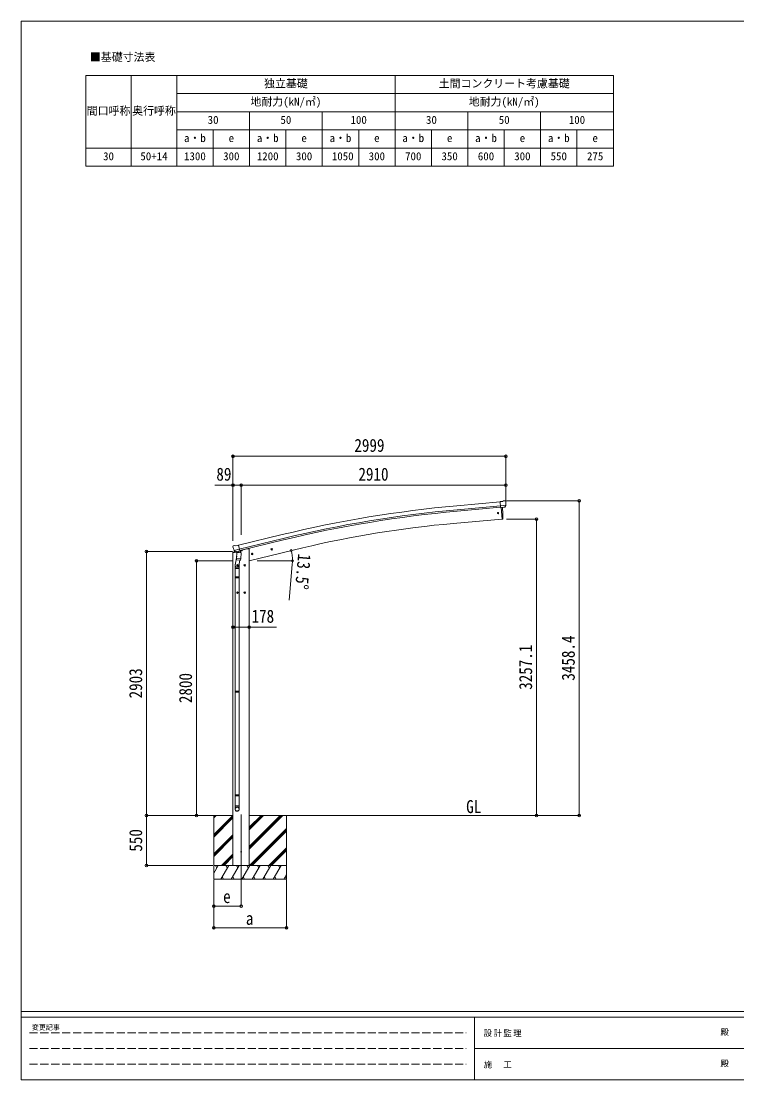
# Model space of a CAD drawing. Units: millimetres at full size, sheet at 1:30. Extents: x -8385 to 8479, y -5853 to 5787.
# Drawn here: x -8385 to -518, y -5853 to 5787 of the extents above; entities that cross this region are included whole.
import ezdxf
from ezdxf.enums import TextEntityAlignment as Align

# ---------------------------------------------------------------- set-up
doc = ezdxf.new("R2010")
doc.units = ezdxf.units.MM
doc.header["$LTSCALE"] = 30
doc.header["$PDMODE"] = 32
doc.header["$PDSIZE"] = 30
doc.linetypes.add('DASHED3', pattern=[4, 3, -1])
for name, color, linetype, lineweight in [('0-0_0', 7, 'Continuous', 9), ('0-1_本体', 4, 'Continuous', 9), ('0-2_部品', 7, 'Continuous', 9), ('0-8_PARTS2', 2, 'Continuous', 9), ('0-A_寸法', 6, 'Continuous', 9), ('0-F_PARTS1', 7, 'Continuous', 18), ('F-0_240', 7, 'Continuous', 9)]:
    doc.layers.add(name, color=color, linetype=linetype, lineweight=lineweight)
doc.styles.add('ＭＳ ゴシック', font='')
doc.styles.get('ＭＳ ゴシック').set_extended_font_data('MS Gothic')

msp = doc.modelspace()

# ---------------------------------------------------------------- linework, layer by layer
at = {"layer": '0-0_0', "color": 6}
for p, q in [((-2251.02, -2945.47), (-2251.02, 512.93)), ((-2720.03, 311.63), (-2720.03, -2945.47))]:
    msp.add_line(p, q, dxfattribs=at)
at = {"layer": '0-0_0'}
for p, q in [((-6642.26, -2945.47), (-6056.92, -2945.47)), ((-6268.17, -3156.7), (-6056.92, -2945.45)), ((-6268.17, -2945.47), (-6268.17, -3645.47)), ((-6268.17, -2972.85), (-6240.79, -2945.47)), ((-6268.17, -2958.71), (-6254.94, -2945.47)), ((-6268.17, -3170.84), (-6056.92, -2959.59)), ((-6268.17, -3184.98), (-6056.92, -2973.74)), ((-5878.92, -3316.23), (-5508.16, -2945.47)), ((-5878.92, -3287.95), (-5536.44, -2945.47)), ((-5878.92, -3302.09), (-5522.3, -2945.47)), ((-5878.92, -3104.1), (-5720.29, -2945.47)), ((-5878.92, -3089.96), (-5734.44, -2945.47)), ((-5878.92, -3075.82), (-5748.58, -2945.47)), ((-5878.92, -2945.47), (-3049.5, -2945.47)), ((-5468.17, -2945.47), (-5468.17, -3645.47)), ((-5874.32, -3495.47), (-5468.17, -3089.33)), ((-5860.17, -3495.47), (-5468.17, -3103.48)), ((-5846.03, -3495.47), (-5468.17, -3117.62)), ((-6268.17, -3368.83), (-6056.92, -3157.58)), ((-6268.17, -3382.97), (-6056.92, -3171.73)), ((-6268.17, -3397.12), (-6056.92, -3185.87)), ((-6182.68, -3495.47), (-6056.92, -3369.71)), ((-5662.18, -3495.47), (-5468.17, -3301.46)), ((-5648.04, -3495.47), (-5468.17, -3315.61)), ((-5633.9, -3495.47), (-5468.17, -3329.75)), ((-6168.54, -3495.47), (-6056.92, -3383.86)), ((-6154.4, -3495.47), (-6056.92, -3398)), ((-5468.17, -3495.47), (-6268.17, -3495.47)), ((-6268.17, -3579.3), (-6219.77, -3495.47)), ((-6234.78, -3521.45), (-6249.78, -3495.47)), ((-6190.91, -3645.47), (-6104.31, -3495.47)), ((-6119.31, -3521.45), (-6134.31, -3495.47)), ((-6075.44, -3645.47), (-5988.84, -3495.47)), ((-6003.84, -3521.45), (-6018.84, -3495.47)), ((-5959.97, -3645.47), (-5873.37, -3495.47)), ((-5888.37, -3521.45), (-5903.37, -3495.47)), ((-5844.5, -3645.47), (-5757.9, -3495.47)), ((-5772.9, -3521.45), (-5787.9, -3495.47)), ((-5729.03, -3645.47), (-5642.43, -3495.47)), ((-5672.43, -3495.47), (-5657.43, -3521.45)), ((-5613.56, -3645.47), (-5526.96, -3495.47)), ((-5541.96, -3521.45), (-5556.96, -3495.47)), ((-5498.09, -3645.47), (-5468.17, -3593.66)), ((-6268.17, -3645.47), (-5468.17, -3645.47)), ((-6175.91, -3619.49), (-6160.91, -3645.47)), ((-6060.44, -3619.49), (-6045.44, -3645.47)), ((-5944.97, -3619.49), (-5929.97, -3645.47)), ((-5829.5, -3619.49), (-5814.5, -3645.47)), ((-5714.03, -3619.49), (-5699.03, -3645.47)), ((-5598.56, -3619.49), (-5583.56, -3645.47)), ((-5483.09, -3619.49), (-5468.09, -3645.47))]:
    msp.add_line(p, q, dxfattribs=at)
at = {"layer": '0-1_本体'}
for p, q in [((-3597.93, 459.15), (-3120.6, 502.2)), ((-3594.06, 416.17), (-3116.88, 459.2)), ((-3592.55, 399.4), (-3115.37, 442.43)), ((-3108.15, 440.22), (-3096.9, 311.62)), ((-3096.9, 311.62), (-3634.85, 264.56)), ((-5997.46, 24.68), (-5514.58, 142.16)), ((-5987.42, -17.31), (-5504.34, 100)), ((-5983.45, -33.67), (-5500.36, 83.63)), ((-6056.92, -3495.47), (-6056.92, -58.92)), ((-6028.95, -42.21), (-6028.95, -42.76)), ((-5954.93, -27.96), (-5902.92, -15.47)), ((-5878.92, -15.47), (-5902.92, -15.47)), ((-5290.84, -4.29), (-5878.92, -145.47)), ((-5878.92, -15.47), (-5878.92, -3495.47))]:
    msp.add_line(p, q, dxfattribs=at)
at = {"layer": '0-1_本体', "color": 6}
msp.add_line((-5878.92, -875.65), (-6056.92, -875.65), dxfattribs=at)
at = {"layer": '0-1_本体'}
for centre, radius, start, end in [((-2421.88, -12594.87), 13106.9, 95.14794, 103.64794), ((-2421.88, -12594.87), 13063.74, 95.14794, 103.64794), ((-2421.88, -12594.87), 13046.9, 95.14794, 103.64794), ((-2656.24, -10998.1), 11305.08, 94.96591, 103.47643)]:
    msp.add_arc(centre, radius, start, end, dxfattribs=at)
at = {"layer": '0-2_部品'}
for p, q in [((-3094.22, 506.6), (-3120.78, 504.27)), ((-3115.12, 439.61), (-3120.78, 504.27)), ((-3094.22, 506.6), (-3082.5, 513.36)), ((-3067.59, 514.95), (-3081.26, 513.75)), ((-3058.46, 509.19), (-3063.94, 513.8)), ((-3057.39, 507.15), (-3057.28, 505.81)), ((-3057.92, 464.31), (-3116.83, 459.15)), ((-3105.16, 440.48), (-3115.12, 439.61)), ((-3097.1, 313.89), (-3108.15, 440.22)), ((-3071.56, 443.42), (-3079.26, 442.75)), ((-3069.17, 444.82), (-3058.23, 463.76)), ((-3096.86, 311.12), (-3097.1, 313.89)), ((-3094.25, 311.51), (-3096.86, 311.12)), ((-6058.91, 9.1), (-6058.64, 7.95)), ((-6054.69, 17.67), (-6058.55, 11.38)), ((-6051.6, 19.92), (-6038.42, 23.09)), ((-6023.86, 20.41), (-6037.12, 23.11)), ((-6023.86, 20.41), (-5997.93, 26.64)), ((-6059.49, -59.53), (-6016.46, -49.2)), ((-6059.49, -52.64), (-6059.49, -59.53)), ((-6031.03, -43.44), (-6057.19, -49.72)), ((-6044.86, -31.21), (-5987.35, -17.4)), ((-6028.01, -46.12), (-6044.38, -31.63)), ((-6016.41, -95.64), (-6032.33, -191.81)), ((-6025.3, -46.69), (-6017.78, -44.88)), ((-6024.46, -46.58), (-6022.93, -46.21)), ((-6022.93, -46.21), (-5986.23, -37.4)), ((-6021.09, -46.44), (-6021.15, -47.18)), ((-6020.39, -48.22), (-5994.58, -54.66)), ((-6013.47, -53.57), (-6018.15, -120.41)), ((-5967.78, -56.76), (-6013.47, -53.57)), ((-6011.7, -50.39), (-6011.93, -53.68)), ((-5992.18, -39.23), (-5993.2, -53.83)), ((-5986.23, -37.4), (-5984.7, -37.03)), ((-5983.14, -34.93), (-5982.2, -35)), ((-5982.2, -35), (-5968.89, -50.31)), ((-5977.9, -39.94), (-5958.77, -35.35)), ((-5972.46, -123.6), (-5967.78, -56.76)), ((-5968.89, -50.31), (-5969.33, -56.66)), ((-5954.93, -26.75), (-5954.93, -30.49)), ((-5855.36, -73.07), (-5835.92, -68.4)), ((-5850.81, -65.29), (-5852.94, -72.49)), ((-5843.51, -63.54), (-5850.81, -65.29)), ((-5843.31, -80.46), (-5847.98, -61.01)), ((-5838.34, -68.99), (-5843.51, -63.54)), ((-5840.47, -76.18), (-5838.34, -68.99)), ((-5641.43, -21.71), (-5621.98, -17.04)), ((-5636.87, -13.93), (-5639.01, -21.13)), ((-5629.58, -12.18), (-5636.87, -13.93)), ((-5629.37, -29.1), (-5634.04, -9.65)), ((-5624.41, -17.62), (-5629.58, -12.18)), ((-5626.54, -24.82), (-5624.41, -17.62)), ((-6034.48, -228.97), (-6034.48, -194.62)), ((-5988.48, -228.97), (-6034.48, -228.97)), ((-6032.48, -228.97), (-6032.48, -322.97)), ((-6019, -132.87), (-6018.13, -120.41)), ((-6018.61, -134.23), (-6018.61, -134.23)), ((-5972.46, -123.6), (-6018.15, -120.41)), ((-5997.92, -195.71), (-6017.92, -195.71)), ((-6017.16, -135.01), (-5975.46, -137.93)), ((-6007.92, -188.21), (-6014.42, -191.96)), ((-6014.42, -191.96), (-6014.42, -199.47)), ((-6014.42, -199.47), (-6007.92, -203.22)), ((-6007.92, -205.71), (-6007.92, -185.71)), ((-6001.42, -191.96), (-6007.92, -188.21)), ((-5980.89, -137.55), (-5991.62, -201.13)), ((-5990.48, -228.97), (-5990.48, -322.97)), ((-5988.48, -194.32), (-5988.48, -228.97)), ((-5972.47, -123.6), (-5973.36, -136.3)), ((-5917.92, -195.71), (-5937.92, -195.71)), ((-5927.92, -188.21), (-5934.42, -191.96)), ((-5934.42, -191.96), (-5934.42, -199.47)), ((-5934.42, -199.47), (-5927.92, -203.22)), ((-5927.92, -205.71), (-5927.92, -185.71)), ((-5921.42, -191.96), (-5927.92, -188.21)), ((-6034.48, -324.97), (-6033.48, -322.97)), ((-5988.48, -324.97), (-6034.48, -324.97)), ((-5988.48, -332.97), (-6034.48, -332.97)), ((-5989.48, -322.97), (-6033.48, -322.97)), ((-5989.48, -334.97), (-6033.48, -334.97)), ((-6032.48, -334.97), (-6032.48, -1579.16)), ((-5990.48, -334.97), (-5990.48, -1579.16)), ((-5988.48, -324.97), (-5989.48, -322.97)), ((-5988.48, -332.97), (-5989.48, -334.97)), ((-5988.48, -324.97), (-5988.48, -332.97)), ((-5997.92, -495.71), (-6017.92, -495.71)), ((-6007.92, -488.21), (-6014.42, -491.96)), ((-6014.42, -491.96), (-6014.42, -499.47)), ((-6014.42, -499.47), (-6007.92, -503.22)), ((-6007.92, -505.71), (-6007.92, -485.71)), ((-6001.42, -491.96), (-6007.92, -488.21)), ((-5917.92, -495.71), (-5937.92, -495.71)), ((-5927.92, -488.21), (-5934.42, -491.96)), ((-5934.42, -491.96), (-5934.42, -499.47)), ((-5934.42, -499.47), (-5927.92, -503.22)), ((-5927.92, -505.71), (-5927.92, -485.71)), ((-5921.42, -491.96), (-5927.92, -488.21)), ((-6034.48, -1581.16), (-6033.48, -1579.16)), ((-5988.48, -1581.16), (-6034.48, -1581.16)), ((-5988.48, -1589.16), (-6034.48, -1589.16)), ((-5989.48, -1579.16), (-6033.48, -1579.16)), ((-5989.48, -1591.16), (-6033.48, -1591.16)), ((-6032.48, -1591.16), (-6032.48, -2719.35)), ((-5990.48, -1591.16), (-5990.48, -2719.35)), ((-5988.48, -1581.16), (-5989.48, -1579.16)), ((-5988.48, -1589.16), (-5989.48, -1591.16)), ((-5988.48, -1581.16), (-5988.48, -1589.16)), ((-6034.48, -2721.35), (-6033.48, -2719.35)), ((-5988.48, -2721.35), (-6034.48, -2721.35)), ((-5988.48, -2729.35), (-6034.48, -2729.35)), ((-5989.48, -2719.35), (-6033.48, -2719.35)), ((-5989.48, -2731.35), (-6033.48, -2731.35)), ((-6032.48, -2731.35), (-6032.48, -2841.35)), ((-5990.48, -2731.35), (-5990.48, -2841.35)), ((-5988.48, -2721.35), (-5989.48, -2719.35)), ((-5988.48, -2729.35), (-5989.48, -2731.35)), ((-5988.48, -2721.35), (-5988.48, -2729.35)), ((-6034.48, -2875.49), (-6034.48, -2841.35)), ((-5988.48, -2841.35), (-6034.48, -2841.35)), ((-5988.48, -2875.49), (-5988.48, -2841.35))]:
    msp.add_line(p, q, dxfattribs=at)
for points in [[(-3105.16, 440.48), (-3104.89, 440.41), (-3079.52, 442.63), (-3079.26, 442.75)], [(-3091.7, 314.35), (-3090.86, 339.97), (-3090.67, 366.47), (-3091.14, 392.96), (-3092.28, 419.43), (-3093.78, 441.38)], [(-3057.84, 464.94), (-3058.13, 463.95), (-3058.23, 463.76)], [(-5992.5, -38.81), (-5982.77, -36.48), (-5997.93, 26.64)], [(-6045.13, -30.63), (-6044.54, -31.48), (-6044.38, -31.63)], [(-5992.5, -38.81), (-5992.73, -38.96), (-6017.5, -44.91), (-6017.78, -44.88)], [(-5852.94, -72.49), (-5847.77, -77.93), (-5840.47, -76.18)], [(-5639.01, -21.13), (-5633.84, -26.57), (-5626.54, -24.82)], [(-6007.92, -203.22), (-6001.42, -199.47), (-6001.42, -191.96)], [(-5927.92, -203.22), (-5921.42, -199.47), (-5921.42, -191.96)], [(-6034.48, -324.97), (-6034.48, -332.97), (-6033.48, -334.97)], [(-6007.92, -503.22), (-6001.42, -499.47), (-6001.42, -491.96)], [(-5927.92, -503.22), (-5921.42, -499.47), (-5921.42, -491.96)], [(-6034.48, -1581.16), (-6034.48, -1589.16), (-6033.48, -1591.16)], [(-6034.48, -2721.35), (-6034.48, -2729.35), (-6033.48, -2731.35)]]:
    msp.add_lwpolyline(points, dxfattribs=at)
for centre, radius in [((-3142.93, 378.76), 6.5), ((-5845.64, -70.74), 8.5), ((-5845.64, -70.74), 7.7), ((-5845.64, -70.74), 6.5), ((-5631.71, -19.38), 8.5), ((-5631.71, -19.38), 7.7), ((-5631.71, -19.38), 6.5), ((-6007.92, -195.71), 8.5), ((-6007.92, -195.71), 7.7), ((-6007.92, -195.71), 6.5), ((-5927.92, -195.71), 8.5), ((-5927.92, -195.71), 7.7), ((-5927.92, -195.71), 6.5), ((-6007.92, -495.71), 8.5), ((-6007.92, -495.71), 7.7), ((-6007.92, -495.71), 6.5), ((-5927.92, -495.71), 8.5), ((-5927.92, -495.71), 7.7), ((-5927.92, -495.71), 6.5)]:
    msp.add_circle(centre, radius, dxfattribs=at)
at = {"layer": '0-2_部品', "color": 4}
msp.add_circle((-5967.92, -3345.47), 4.5, dxfattribs=at)
at = {"layer": '0-2_部品'}
for centre, radius, start, end in [((-3081, 510.76), 3, 95, 120), ((-3067.16, 509.97), 5, 50.00648, 94.99352), ((-3258.9, 488.17), 202.4, 353.4085, 5), ((-3094.69, 314.48), 3, 278.50322, 357.46219), ((-5861.83, 55.2), 202.4, 193.5, 205.09125), ((-6050.43, 15.06), 5, 103.5, 148.5), ((-6037.72, 20.17), 3, 78.5, 103.5), ((-6056.49, -52.64), 3, 103.5, 180), ((-6024.58, -46.09), 0.5, 248.23754, 283.5), ((-6021.59, -46.41), 0.5, 356, 103.5), ((-6020.15, -47.25), 1, 176, 256), ((-5994.22, -53.69), 1.03, 250.03897, 351.96569), ((-5991.58, -39.31), 0.604, 100.59842, 172.20595), ((-5984.82, -36.55), 0.5, 283.5, 318.76246), ((-5959.93, -30.49), 5, 283.5, 0), ((-6004.48, -194.62), 30, 177.45142, 180), ((-6017.06, -133.05), 1.95, 175.04017, 217.47766), ((-6017.02, -133.02), 2, 217.40962, 266), ((-5975.32, -135.93), 2, 266, 349.46843)]:
    msp.add_arc(centre, radius, start, end, dxfattribs=at)
for centre, major_axis, ratio, start_param, end_param in [((-3053.07, 511.2), (-15.35, 3.44), 0.101033, 5.97514262, 5.97537366), ((-3060.39, 506.9), (2.71, -1.31), 0.997474, 0.53665673, 1.32256522), ((-3071.82, 446.41), (1.62, -2.54), 0.997631, 5.80419048, 5.89294842), ((-3071.89, 446.52), (-3.5, 2.17), 0.650902, 2.11455212, 2.18736272), ((-3071.77, 446.33), (1.62, -2.54), 0.997631, 5.96575902, 6.76218013), ((-6055.99, 9.81), (-1.57, -2.57), 0.99628, 4.71238898, 5.49965061), ((-6026.02, -43.86), (-0.73, -2.92), 0.997631, 5.80419048, 6.60061159), ((-6025.96, -43.64), (2.63, 3.16), 0.650902, 4.09582259, 4.16863319), ((-6025.99, -43.76), (-0.73, -2.92), 0.997631, 0.39023689, 0.47899483), ((-6011.48, -194.32), (23, 0), 0.996195, 2.55602575, 6.56630284), ((-6011.48, -194.32), (21, 0), 0.996195, 2.93491471, 5.95123941), ((-6011.48, -2873.75), (-23, 0), 0.996195, 3.14159265, 6.28318531), ((-6011.48, -2875.49), (-23, 0), 0.996195, 3.14159265, 6.28318531), ((-6011.48, -2875.49), (0, -23.43), 0.981806, 4.71238898, 7.85398163)]:
    msp.add_ellipse(centre, major_axis=major_axis, ratio=ratio, start_param=start_param, end_param=end_param, dxfattribs=at)
msp.add_ellipse((-6011.48, -2875.49), major_axis=(21, 0), ratio=0.996195, dxfattribs=at)
at = {"layer": '0-8_PARTS2'}
msp.add_line((-5967.92, -2936.26), (-5967.92, -3695.47), dxfattribs=at)
at = {"layer": '0-A_寸法'}
for p, q in [((-6056.92, 1002.89), (-3057.92, 1002.89)), ((-6056.92, 686.27), (-6056.92, 74.04)), ((-6056.92, 686.27), (-5967.92, 686.27)), ((-5967.92, 686.27), (-5967.92, 138.41)), ((-5967.92, 686.27), (-3057.92, 686.27)), ((-2251.02, 512.93), (-3048.86, 512.93)), ((-2720.03, 311.63), (-3048.86, 311.63)), ((-7006.5, -42.47), (-6061.42, -42.47)), ((-7006.5, -2945.47), (-7006.5, -42.47)), ((-6458.53, -145.47), (-6061.42, -145.47)), ((-6458.53, -2945.47), (-6458.53, -145.47)), ((-5789.42, -145.47), (-5402.57, -145.47)), ((-5405.43, -187.93), (-5439.79, -580.43)), ((-5878.92, -875.65), (-5578.92, -875.65)), ((-7006.5, -2945.47), (-6278.39, -2945.47)), ((-7006.5, -3495.47), (-7006.5, -2945.47)), ((-2720.03, -2945.47), (-3048.86, -2945.47)), ((-2251.02, -2945.47), (-2720.03, -2945.47)), ((-7006.5, -3495.47), (-6278.39, -3495.47)), ((-6268.17, -4181.84), (-6268.17, -3652.89)), ((-6268.17, -3941.86), (-6268.17, -3652.89)), ((-5967.92, -3941.86), (-5967.92, -3652.89)), ((-5468.17, -4181.84), (-5468.17, -3652.89)), ((-5967.92, -3941.86), (-6268.17, -3941.86)), ((-6268.17, -4181.84), (-5468.17, -4181.84))]:
    msp.add_line(p, q, dxfattribs=at)
for points in [[(-6056.92, 1002.89), (-6056.92, 686.27), (-6256.92, 686.27)], [(-3057.92, 1002.89), (-3057.92, 686.27), (-3057.92, 518.71)]]:
    msp.add_lwpolyline(points, dxfattribs=at)
for centre in [(-5417.02, -31.82), (-5403.57, -145.47)]:
    msp.add_circle(centre, 10.62, dxfattribs=at)
for start, end in [(0, 13.5), (354.99678, 0)]:
    msp.add_arc((-5890.42, -145.47), 486.86, start, end, dxfattribs=at)
for p in [(-6056.92, 1002.89), (-3057.92, 1002.89), (-6056.92, 686.27), (-5967.92, 686.27), (-3057.92, 686.27), (-2251.02, 512.93), (-2720.03, 311.63), (-7006.5, -42.47), (-6458.53, -145.47), (-6056.92, -875.65), (-5878.92, -875.65), (-7006.5, -2945.47), (-6458.53, -2945.47), (-2720.03, -2945.47), (-2251.02, -2945.47), (-7006.5, -3495.47), (-6268.17, -3941.86), (-5967.92, -3941.86), (-6268.17, -4181.84), (-5468.17, -4181.84)]:
    msp.add_point(p, dxfattribs=at)
at = {"layer": '0-F_PARTS1'}
for p, q in [((-7675.17, 5191.81), (-1875.17, 5191.81)), ((-7675.17, 5191.81), (-7675.17, 4191.81)), ((-7175.17, 5191.81), (-7175.17, 4191.81)), ((-4275.17, 5191.81), (-4275.17, 4191.81)), ((-6675.17, 4991.81), (-1875.17, 4991.81)), ((-6675.17, 4791.81), (-1875.17, 4791.81)), ((-3475.17, 4791.81), (-3475.17, 4191.81)), ((-6675.17, 4591.81), (-1875.17, 4591.81)), ((-3075.17, 4591.81), (-3075.17, 4191.81)), ((-2275.17, 4591.81), (-2275.17, 4191.81))]:
    msp.add_line(p, q, dxfattribs=at)
for points in [[(-6675.17, 5191.81), (-6675.17, 4991.81), (-6675.17, 4391.81), (-6675.17, 4191.81)], [(-1875.17, 5191.81), (-1875.17, 4591.81), (-1875.17, 4191.81)], [(-5875.17, 4791.81), (-5875.17, 4591.81), (-5875.17, 4191.81)], [(-5075.17, 4791.81), (-5075.17, 4591.81), (-5075.17, 4191.81)], [(-2675.17, 4791.81), (-2675.17, 4391.81), (-2675.17, 4191.81)], [(-6275.17, 4591.81), (-6275.17, 4391.81), (-6275.17, 4191.81)], [(-5475.17, 4591.81), (-5475.17, 4391.81), (-5475.17, 4191.81)], [(-4675.17, 4591.81), (-4675.17, 4391.81), (-4675.17, 4191.81)], [(-3875.17, 4591.81), (-3875.17, 4391.81), (-3875.17, 4191.81)], [(-7675.17, 4391.81), (-6675.17, 4391.81), (-1875.17, 4391.81)], [(-7675.17, 4191.81), (-7175.17, 4191.81), (-4275.17, 4191.81), (-2675.17, 4191.81), (-1875.17, 4191.81)]]:
    msp.add_lwpolyline(points, dxfattribs=at)
at = {"layer": 'F-0_240', "color": 5}
for p, q in [((-8385.45, 5787.34), (-8385.45, -5852.66)), ((-8385.45, 5787.34), (8054.55, 5787.34)), ((-8385.45, -5102.66), (8054.55, -5102.66)), ((-8385.45, -5162.66), (5387.79, -5162.66)), ((-3402.21, -5162.66), (-3402.21, -5852.66)), ((-3402.21, -5507.66), (2747.79, -5507.66)), ((-8385.45, -5852.66), (8054.55, -5852.66))]:
    msp.add_line(p, q, dxfattribs=at)
at = {"layer": 'F-0_240', "color": 4, "linetype": 'DASHED3'}
for p, q in [((-8295.46, -5335.16), (-3492.21, -5335.16)), ((-8295.46, -5507.66), (-3492.21, -5507.66)), ((-8295.46, -5680.16), (-3492.21, -5680.16))]:
    msp.add_line(p, q, dxfattribs=at)

# ---------------------------------------------------------------- texts
at = {"layer": '0-0_0', "style": 'ＭＳ ゴシック', "width": 0.85}
msp.add_text('GL', height=143, dxfattribs=at).set_placement((-3493.12, -2962.91), align=Align.BOTTOM_LEFT)
at = {"layer": '0-A_寸法', "color": 7, "style": 'ＭＳ ゴシック', "width": 0.85}
for s, p in [('2999', (-4722.42, 1008.89)), ('89', (-6239.42, 692.27)), ('2910', (-4677.92, 692.27)), ('178', (-5852.67, -869.65)), ('e', (-6165.42, -3951.86)), ('a', (-5915.42, -4191.84))]:
    msp.add_text(s, height=143, dxfattribs=at).set_placement(p, align=Align.BOTTOM_LEFT)
for s, rotation, p in [('13.5°', 264.997, (-5383.01, -60.9)), ('3458.4', 90, (-2257.02, -1463.77)), ('3257.1', 90, (-2726.03, -1564.42)), ('2903', 90, (-7012.5, -1658.97)), ('2800', 90, (-6464.53, -1710.47)), ('550', 90, (-7012.5, -3344.22))]:
    msp.add_text(s, height=143, rotation=rotation, dxfattribs=at).set_placement(p, align=Align.BOTTOM_LEFT)
at = {"layer": '0-F_PARTS1', "style": 'ＭＳ ゴシック'}
for s, p in [('■基礎寸法表', (-7629.87, 5323.25)), ('独立基礎', (-5715.17, 5031.81)), ('土間コンクリート考慮基礎', (-3795.17, 5031.81)), ('地耐力(kN/㎡)', (-5865.17, 4831.81)), ('地耐力(kN/㎡)', (-3465.17, 4831.81)), ('間口呼称', (-7665.17, 4731.81)), ('奥行呼称', (-7165.17, 4731.81)), ('30', (-6335.17, 4631.81)), ('50', (-5535.17, 4631.81)), ('100', (-4765.17, 4631.81)), ('30', (-3935.17, 4631.81)), ('50', (-3135.17, 4631.81)), ('100', (-2365.17, 4631.81)), ('a・b', (-6595.17, 4431.81)), ('a・b', (-5795.17, 4431.81)), ('a・b', (-4995.17, 4431.81)), ('a・b', (-4195.17, 4431.81)), ('a・b', (-3395.17, 4431.81)), ('a・b', (-2595.17, 4431.81)), ('e', (-6105.17, 4431.81)), ('e', (-5305.17, 4431.81)), ('e', (-4505.17, 4431.81)), ('e', (-3705.17, 4431.81)), ('e', (-2905.17, 4431.81)), ('e', (-2105.17, 4431.81)), ('30', (-7485.17, 4231.81)), ('50+14', (-7075.17, 4231.81)), ('1300', (-6595.17, 4231.81)), ('300', (-6165.17, 4231.81)), ('1200', (-5795.17, 4231.81)), ('300', (-5365.17, 4231.81)), ('1050', (-4970.17, 4231.81)), ('300', (-4565.17, 4231.81)), ('700', (-4165.17, 4231.81)), ('350', (-3765.17, 4231.81)), ('600', (-3365.17, 4231.81)), ('300', (-2965.17, 4231.81)), ('550', (-2565.17, 4231.81)), ('275', (-2165.17, 4231.81))]:
    msp.add_text(s, height=87.98, dxfattribs=at).set_placement(p, align=Align.BOTTOM_LEFT)
at = {"layer": 'F-0_240', "style": 'ＭＳ ゴシック'}
for s, height, p in [('変更記事', 54.99, (-8268.23, -5320.16)), ('殿', 65.98, (-697.92, -5380.16)), ('殿', 65.98, (-697.92, -5725.16))]:
    msp.add_text(s, height=height, dxfattribs=at).set_placement(p, align=Align.BOTTOM_LEFT)
at = {"layer": 'F-0_240', "char_height": 65.98, "attachment_point": 7, "style": 'ＭＳ ゴシック'}
for s, insert in [('\\T1.17;設計監理', (-3300.89, -5380.16)), ('\\T1.17;施\u3000工', (-3300.89, -5725.16))]:
    msp.add_mtext(s, dxfattribs=dict(at, insert=insert))

doc.saveas('drawing.dxf')
